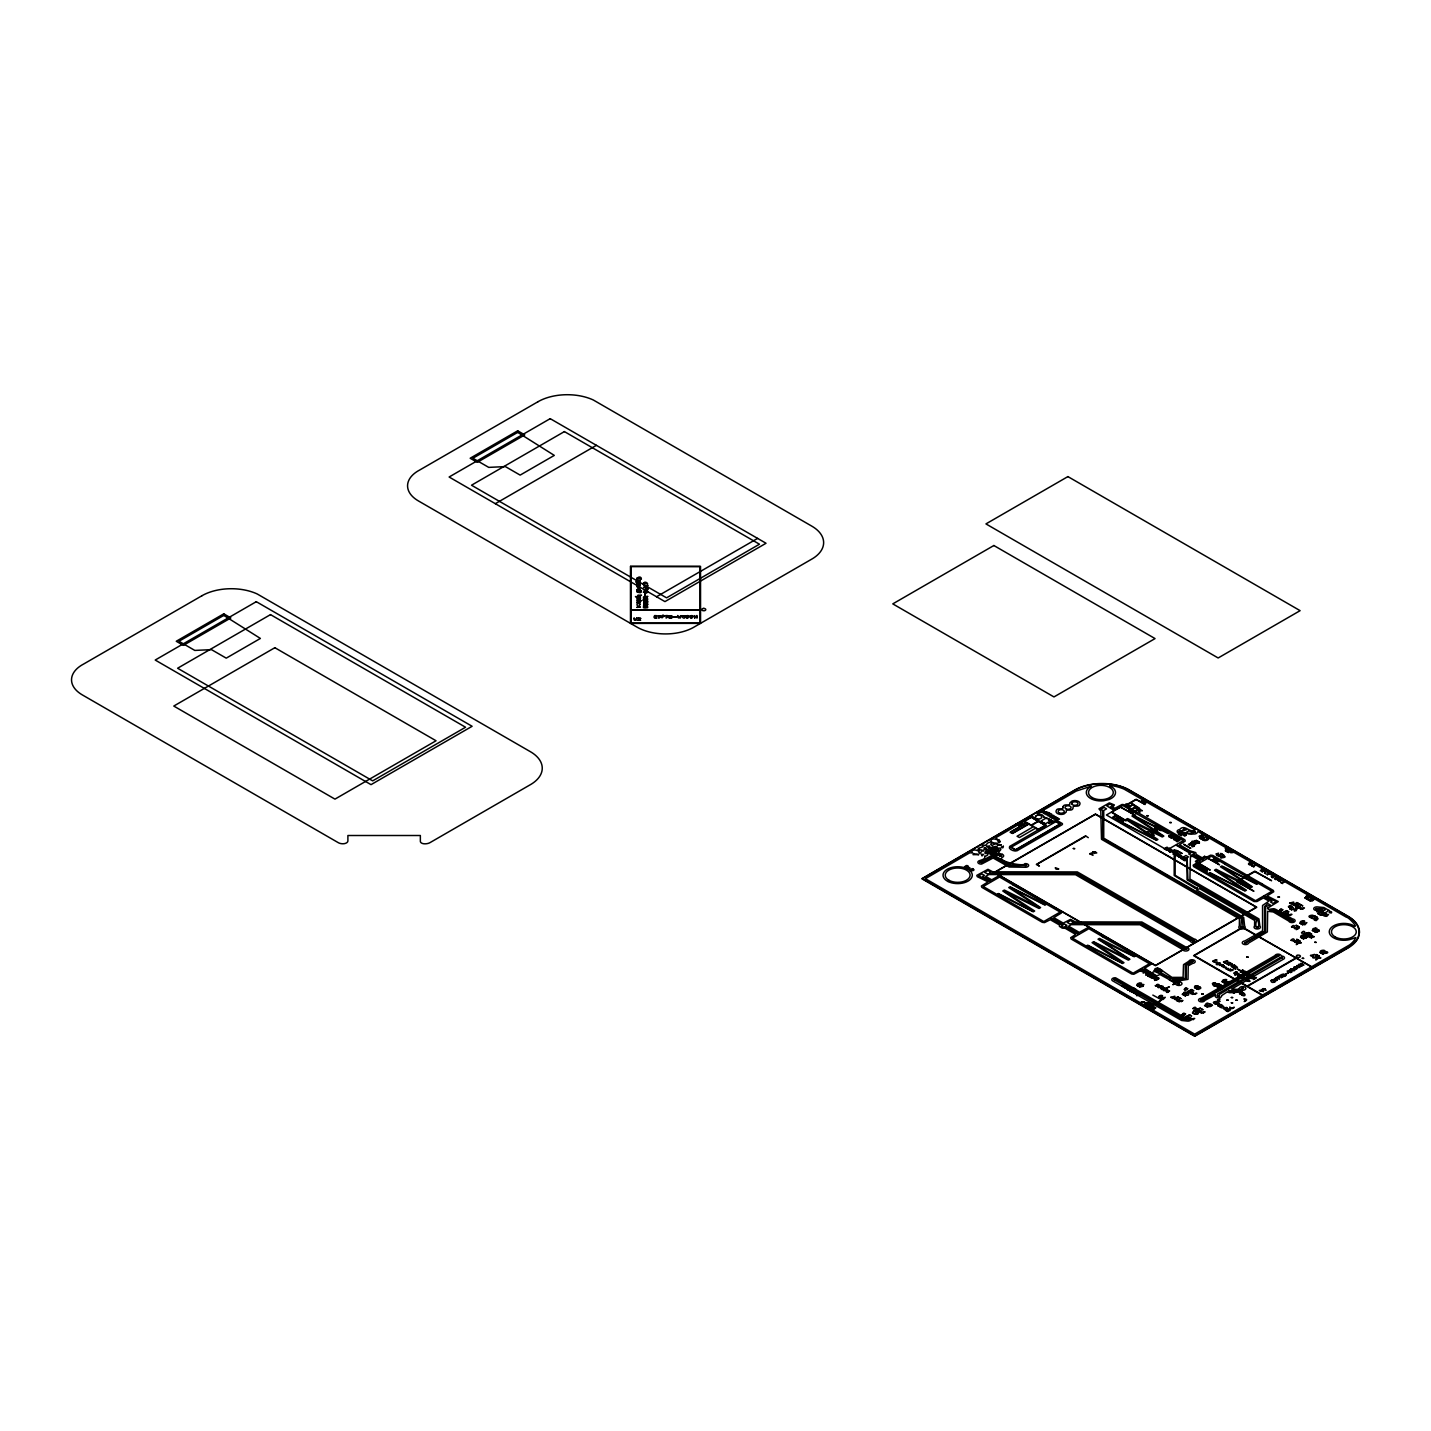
<?xml version="1.0" encoding="UTF-8"?>
<svg xmlns="http://www.w3.org/2000/svg" width="1431" height="1431" viewBox="0 0 1431 1431"><rect width="100%" height="100%" fill="white"/><g stroke="black" fill="none" stroke-linecap="round" stroke-linejoin="round"><path stroke-width="1.5" d="M1042.734 823.773L1043.879 822.843L1045.506 823.773L1050.157 821.09L1048.529 820.16L1049.692 819.48L1052.518 821.537L1056.776 820.339L1062.303 823.54A2.164 1.252 0 0 1 1061.802 824.918L1017.065 850.747C1014.597 851.928 1007.639 849.12 1009.642 846.454L1046.276 825.222L1044.397 824.739M1043.897 817.047L1048.297 818.693L1045.506 818.407L1040.874 821.09L1042.501 822.038L1040.874 822.7M1325.875 914.069L1326.322 914.606A2.003 1.145 0 0 0 1328.54 914.606C1315.411 913.765 1331.188 919.346 1326.412 913.908M1232.306 964.422L1230.41 964.405L1231.429 963.814M1316.377 928.88L1314.481 928.862L1315.5 928.272M1049.943 813.702C1042.68 818.443 1057.938 814.597 1048.887 813.291C1043.038 818.21 1047.957 809.588 1049.835 813.631M1140.113 970.951C1144.675 973.295 1143.637 966.837 1140.149 970.701M1182.9 857.473C1184.081 860.138 1178.375 856.471 1181.595 858.994C1187.48 859.476 1181.791 854.683 1184.278 857.419L1182.739 857.545L1185.941 855.505L1188.41 856.919L1187.104 857.67L1187.927 879.528L1257.581 919.739C1261.695 929.953 1253.055 930.4 1256.758 920.044L1187.05 879.779L1186.961 858.385L1182.668 857.402M1159.754 996.334L1159.432 996.656M1243.378 975.602L1241.017 976.962M1121.278 822.217L1123.585 821.287L1121.582 821.108M1162.723 985.923C1162.884 991.808 1174.296 984.009 1166.873 987.927M1152.831 995.082L1161.847 999.929L1158.949 1001.539L1161.292 999.965M1039.21 821.734L1038.691 820.142A5.223 3.023 0 0 1 1033.254 817.137L1032.61 816.35L995.833 837.672L997.049 838.781L995.922 839.442A2.898 1.681 0 0 0 991.826 839.442A2.898 1.681 0 0 0 991.808 841.804L988.141 842.68L985.333 845.542L983.204 844.988L982.185 845.703L983.276 846.723L978.303 848.35L979.394 848.977L976.783 850.479A2.898 1.681 0 0 0 972.686 850.479A2.898 1.681 0 0 0 972.686 852.84L969.663 852.84L925.41 878.688L1194.67 1034.148L1349.576 944.925A36.49 21.071 0 0 0 1355.855 937.555L1351.973 938.861A14.596 8.425 0 0 1 1332.887 937.394A14.596 8.425 0 0 1 1332.905 926.268A14.596 8.425 0 0 1 1351.991 924.837C1361.042 930.794 1349.057 917.074 1346.356 917.199L1198.051 831.572L1197.21 832.556A3.184 1.842 0 0 1 1193.472 833.987C1189.125 835.167 1185.816 831.912 1182.006 832.538C1175.101 834.452 1188.016 835.042 1182.739 832.466A3.184 1.825 0 0 1 1177.57 832.413L1186.46 829.73L1184.278 828.46C1179.502 834.47 1179.627 829.712 1180.969 831.894M640.122 582.256C639.818 585.583 630.373 579.609 640.086 581.97M1243.038 927.431L1295.896 957.947L1247.134 986.102L1194.277 955.586L1243.038 927.431L1242.376 918.237L1103.73 838.172L1103.73 810.465L1106.521 808.855L1104.07 807.424L1100.779 809.32L1102.764 810.465L1102.782 838.405L1241.5 918.505L1240.82 927.199L1242.645 927.699M1173.313 979.824L1175.048 978.822M1177.874 837.69L1175.012 835.954M1175.173 983.133L1172.83 984.707L1175.727 983.097L1159.969 974.511L1151.705 978.071L1148.199 976.014L1148.395 974.565L1141.097 970.397L1133.835 974.261L1131.635 973.992L1071.121 939.004L1070.692 937.699L1075.754 934.443L1065.272 928.343L1062.231 928.129L1059.387 926.34L1059.459 924.981L1050.282 919.722L1044.523 922.601L1042.323 922.333L981.827 887.345L981.38 886.039L988.034 881.872L977.266 876.666L976.818 875.361L987.962 869.315L992.774 871.819L1077.346 871.926L1194.026 938.969A3.184 1.842 0 0 1 1196.566 940.883A3.184 1.842 0 0 1 1193.615 942.6A3.184 1.842 0 0 1 1190.288 941.115L1075.522 874.699L988.821 874.556L985.691 876.38L991.701 879.832L998.14 876.237L1001.056 876.237M495.341 503.694L596.423 445.327M656.525 596.763L757.607 538.396M1043.414 810.125L1042.537 810.644L1044.075 810.518M967.338 866.023L966.319 866.614L968.125 866.471M1055.13 816.886L1054.11 817.477L1055.917 817.351M1131.706 809.231L1129.381 810.572L1130.937 810.858A2.415 1.395 0 0 0 1132.225 810.125L1132.118 809.463M1085.753 836.205L1036.992 864.36L1039.389 866.095L1036.33 864.431L1085.557 835.847L1088.293 837.672M1135.964 807.138L1134.944 807.728L1136.751 807.603M1136.339 813.541L1169.252 832.395L1168.161 833.021L1133.334 815.241L1131.957 816.028L1162.813 836.044L1127.592 818.55L1126 819.48L1156.302 839.8L1121.636 822.002M1013.094 885.056L1046.007 903.909L1044.916 904.535L1010.107 886.755L1008.73 887.542L1039.568 907.558L1004.347 890.064L1002.773 890.976L1033.057 911.314L998.391 893.499L996.87 894.393L983.204 886.505L991.057 881.961L978.661 875.826L981.934 873.93L984.385 875.361L982.686 876.344L991.737 881.568L999.589 877.042L1013.237 884.966M1178.661 839.407L1177.641 839.997L1179.448 839.872M1172.973 850.89L1171.953 851.481L1173.76 851.338M1201.986 835.257L1200.967 835.847L1202.773 835.704M1224.847 864.235L1257.76 883.088L1256.668 883.714L1221.859 865.934L1220.464 866.739L1251.32 886.755L1216.1 869.261L1214.525 870.173L1244.809 890.511L1210.143 872.695L1208.623 873.572L1194.957 865.701L1203.31 860.872L1192.434 854.593L1191.147 855.344L1188.678 853.931L1189.984 853.18L1175.763 844.97L1167.016 850.032L1120.67 823.236L1121.761 822.61L1156.481 840.337L1157.912 839.496L1127.073 819.48L1162.294 836.974L1163.85 836.08L1133.907 815.992L1168.161 833.593L1169.753 832.681L1183.401 840.552L1176.443 844.576L1190.664 852.787L1191.951 852.035L1194.42 853.448L1193.114 854.2L1203.99 860.478L1211.342 856.221L1224.99 864.163M1102.407 936.715L1135.32 955.55L1134.228 956.194L1099.419 938.396L1098.024 939.201L1128.88 959.217L1093.66 941.723L1092.068 942.635L1122.369 962.974L1087.703 945.158L1086.183 946.052L1072.517 938.164L1078.777 934.532L1064.986 926.572L1063.698 927.324L1061.23 925.911L1062.535 925.159L1050.014 917.933L1043.771 921.528L997.425 894.751L998.516 894.125L1033.236 911.851L1034.685 911.01L1003.829 890.994L1039.049 908.488L1040.605 907.594L1010.662 887.488L1044.916 905.09L1046.508 904.177L1060.174 912.066L1050.694 917.539L1063.215 924.766L1064.503 924.015L1066.971 925.428L1065.666 926.179L1079.457 934.139L1088.902 928.701L1102.532 936.625M1157.482 968.215L1156.463 968.805L1158.269 968.68M1173.42 979.752L1174.493 980.503A3.846 2.218 0 0 0 1176.246 979.502L1175.441 978.822M1152.992 1004.759L1155.765 1003.453L1152.885 1005.063L1148.843 1002.737M1321.636 909.418L1323.067 911.118L1325.249 909.848L1323.067 908.596L1315.751 908.774L1321.385 908.506M1326.537 914.284L1325.517 914.874L1327.324 914.749M1303.713 935.087L1302.693 935.677L1304.5 935.534M1222.307 987.283L1221.287 987.873L1222.79 988.338M1218.443 1003.095L1217.405 1003.686L1219.23 1003.542M647.635 598.516L643.36 597.872L645.274 597.407C638.405 596.691 654.289 595.779 644.826 596.995L646.687 597.407L644.826 597.818M1150.721 972.579L1153.583 974.314L1144.657 968.215L1151.311 964.19L1150.864 962.884M1120.455 806.905L1135.588 815.545L1120.616 807.191L1111.368 812.2L1126.251 820.839L1111.923 812.2M1204.419 856.185L1219.552 864.825L1204.58 856.471L1195.368 861.408L1210.215 870.12L1195.887 861.48M1055.81 821.412L1060.496 824.059L1015.652 849.96L1010.948 847.331L1055.953 821.644L1060.049 824.006L1015.509 849.728L1011.413 847.349M1043.897 823.04L1043.217 823.809C1050.694 825.276 1038.012 832.305 1035.74 828.138L1019.427 837.529L1017.047 836.259L1033.325 826.742L1028.8 824.131L1012.558 833.486L1010.107 832.252L1026.385 822.736C1019.14 821.34 1031.447 814.132 1033.88 818.407L1035.185 817.817L1034.202 818.604L1037.26 819.015L1036.277 819.802L1040.82 822.414L1042.126 821.823L1041.142 822.61L1042.895 823.612M1123.568 820.16L1120.849 820.965L1121.976 821.805L1120.097 822.879L1106.449 814.99L1114.302 810.465L1106.789 805.85L1110.08 803.954L1112.531 805.385L1110.152 807.263L1114.982 810.071L1122.834 805.528L1136.464 813.47M1218.675 853.162L1215.974 853.967L1217.101 854.808C1214.74 856.901 1221.376 853.341 1217.513 854.575L1216.69 854.11M1207.531 869.44L1204.813 870.245L1205.939 871.085C1203.65 873.232 1210.125 869.511 1206.351 870.853L1205.546 870.37M1170.433 849.549L1169.699 849.603A2.415 1.395 0 0 0 1168.412 850.336L1169.431 851.552L1167.875 850.229L1170.486 849.209L1171.756 850.229L1171.148 849.37M1215.903 1001.754L1215.169 1001.807A2.415 1.395 0 0 0 1213.882 1002.559L1214.901 1003.757L1213.345 1002.433L1215.956 1001.414L1217.226 1002.433L1216.618 1001.575M1139.022 807.925L1130.687 802.755L1136.16 799.589L1145.122 804.49L1136.178 799.267L1130.168 802.684L1140.167 809.141L1136.125 810.375L1138.521 808.139M1180.611 830.767C1173.706 837.904 1189.626 826.778 1177.588 832.323A3.184 1.825 0 0 1 1179.591 829.604C1184.653 823.38 1189.966 833.79 1195.207 829.944L1124.247 789.214A36.473 21.054 0 0 0 1111.476 785.601L1109.633 785.691L1113.05 787.819A14.596 8.425 0 0 1 1108.989 799.518L1103.73 800.77A14.596 8.425 0 0 1 1088.741 797.174A14.596 8.425 0 0 1 1088.758 787.819L1091.209 786.191L1076.201 791.075L1037.135 813.828L1038.656 814.024A5.223 3.023 0 0 1 1043.718 817.137M1146.231 970.862C1145.855 972.114 1141.67 973.831 1143.494 972.436L1146.911 971.255M1127.843 986.353L1128.934 987.247L1125.446 987.658C1131.456 990.413 1118.13 986.138 1128.397 986.675M1002.255 854.307C993.722 852.572 1004.151 849.871 999.679 848.064A1.932 1.109 0 0 1 997.103 846.58C994.956 845.435 983.186 850.318 985.083 853.52A1.932 1.109 0 0 1 987.265 855.327A4.776 2.755 0 0 1 986.013 855.953A1.914 1.109 0 0 1 984.725 856.024C984.439 857.563 986.549 858.672 979.287 860.711A3.184 1.842 0 0 0 978.124 862.947A3.184 1.842 0 0 0 981.684 864.038L993.096 858.01L1009.088 867.007L1024.846 867.24A3.184 1.842 0 0 0 1028.656 865.451A3.184 1.842 0 0 0 1024.846 863.644C1024.936 867.293 995.869 860.925 1002.255 857.366A3.184 1.842 0 0 0 1002.255 854.307M1135.838 989.197L1133.119 987.623M1219.606 962.777C1210.34 965.37 1223.684 965.21 1219.892 962.938M1151.991 972.633L1160.147 969.163L1171.971 977.391L1183.079 977.373L1183.509 964.655L1188.893 961.238A3.184 1.842 0 0 1 1192.22 959.754A3.184 1.842 0 0 1 1195.189 961.471A3.184 1.842 0 0 1 1192.631 963.403L1188.231 965.836L1188.016 979.359L1174.994 981.416L1176.997 982.632L1175.924 981.666C1185.744 981.845 1171.166 977.337 1181.469 982.614A3.184 1.842 0 0 1 1179.448 985.44A3.184 1.842 0 0 1 1175.71 983.276L1169.199 979.806M1090.368 927.896L1087.453 927.896L1079.296 932.404L1068.599 926.179L1071.282 924.641L1139.952 924.748L1182.65 949.54A3.184 1.842 0 0 0 1185.977 951.007A3.184 1.842 0 0 0 1188.946 949.308A3.184 1.842 0 0 0 1186.388 947.376L1141.884 922.011L1075.361 921.886L1070.549 919.382L1063.233 923.084L1053.735 917.629L1061.552 912.906L1061.552 911.225M1129.256 790.252L1347.805 916.43A38.476 22.216 0 0 1 1357.751 926.376A38.44 22.198 0 0 1 1356.141 940.614L1348.306 947.429L1194.796 1035.883L922.423 878.616L1074.878 790.252A38.583 22.27 0 0 1 1087.345 785.44A38.44 22.198 0 0 1 1107.075 783.938M1256.651 864.914L1254.898 863.662L1257.277 865.057L1254.576 865.004L1253.753 866.614L1251.624 865.827L1253.842 866.846L1255.059 865.218M1130.687 805.868L1131.42 805.027C1136.071 801.736 1126.644 810.268 1129.399 805.599L1130.418 806.19M1045.292 812.987L1046.025 812.146L1044.612 813.971L1046.955 811.735L1042.823 812.719L1045.024 813.309M1159.504 970.576L1160.988 970.236L1159.879 969.252L1161.936 970.379L1159.146 971.899L1157.214 971.041L1159.843 970.773M1107.183 783.92A38.583 22.27 0 0 1 1129.417 790.252M647.796 591.969L646.401 593.114L643.932 591.969C641.714 592.702 646.919 591.719 647.796 591.969M1062.965 806.923C1064.306 810.912 1056.901 806.708 1056.132 810.858A5.152 2.969 0 0 0 1058.332 813.917A5.152 2.969 0 0 0 1064.056 813.917L1066.256 812.021C1065.111 807.96 1072.463 812.2 1073.071 808.086C1071.944 804.025 1079.296 808.247 1079.904 804.133A5.152 2.969 0 0 0 1077.722 801.092A5.152 2.969 0 0 0 1071.998 801.074L1069.798 802.97C1071.05 806.959 1063.609 802.809 1062.965 806.923M1138.861 811.144L1140.131 812.092L1138.432 810.84A2.951 1.699 0 0 1 1139.988 809.91L1142.367 810.733L1140.257 810.214A2.361 1.359 0 0 0 1138.969 810.966L1138.861 811.144M1154.96 827.261L1156.23 828.227L1154.531 826.957A2.951 1.699 0 0 1 1156.087 826.045L1158.466 826.85L1156.355 826.331A2.415 1.395 0 0 0 1155.067 827.082L1154.96 827.261M1175.155 851.212L1175.155 875.343L1197.139 888.257L1195.35 888.347L1174.189 875.486L1174.189 851.23C1171.667 849.692 1177.659 849.71 1175.155 851.212M1183.938 993.114L1185.047 994.151L1183.401 993.472L1183.92 992.398L1187.462 992.72L1185.333 992.184A2.361 1.359 0 0 0 1184.045 992.935L1183.938 993.114M1186.245 965.317L1186.227 978.893L1173.76 979.108L1179.233 982.542L1179.126 984.278L1177.695 983.455L1179.448 983.365L1178.214 983.902L1178.339 982.793L1172.794 979.108L1156.069 972.114L1159.343 970.218L1161.811 971.649L1160.505 972.4L1171.166 978.536L1185.279 978.536L1185.297 965.138L1191.343 961.042L1193.06 961.31L1186.245 965.317M1195.064 986.692L1196.173 987.73L1194.509 987.05L1195.046 985.977L1198.57 986.299L1196.459 985.762A2.361 1.359 0 0 0 1195.171 986.514L1195.064 986.692M1206.226 1004.294L1207.227 1005.331L1205.671 1004.634L1206.637 1003.328L1209.732 1003.882L1207.621 1003.364A2.361 1.359 0 0 0 1206.333 1004.115L1206.226 1004.294M1215.456 994.813L1215.259 995.69A3.184 1.842 0 0 0 1218.371 997.89A3.184 1.842 0 0 0 1221.502 995.69L1227.44 991.772A3.184 1.842 0 0 0 1230.803 992.649L1239.443 992.148L1243.289 990.234A3.184 1.842 0 0 0 1245.846 988.32A3.184 1.842 0 0 0 1242.877 986.603A3.184 1.842 0 0 0 1239.55 988.088L1237.457 989.411L1231.644 989.054L1283.07 959.396A3.184 1.842 0 0 0 1284.43 957.5A3.184 1.842 0 0 0 1281.943 956.069L1281.174 955.622A3.184 1.842 0 0 0 1278.062 954.155A3.184 1.842 0 0 0 1274.949 955.622L1201.235 998.248A3.184 1.842 0 0 0 1198.552 1000.18A3.184 1.842 0 0 0 1201.521 1001.897A3.184 1.842 0 0 0 1204.848 1000.412L1215.456 994.813M1216.296 858.994L1216.189 859.405A2.415 1.395 0 0 1 1214.901 860.138L1213.345 859.852L1216.296 858.994M1225.669 848.941L1226.922 849.889L1225.24 848.637A2.951 1.699 0 0 1 1226.778 847.724L1229.175 848.529L1227.065 848.011A2.415 1.395 0 0 0 1225.777 848.762L1225.669 848.941M1264.61 906.574L1264.61 931.295L1244.63 943.244L1265.541 931.527L1265.576 906.699L1270.299 905L1267.83 903.587L1264.61 906.574M1265.129 988.803L1265.129 990.216C1269.691 990.556 1257.491 988.106 1265.129 988.803M1284.448 974.475L1284.448 975.888L1286.147 975.334L1284.197 976.461L1283.661 974.278L1281.532 974.636L1284.448 974.475M1288.83 907.021L1290.1 907.97L1288.401 906.717A2.951 1.699 0 0 1 1289.957 905.787L1292.354 906.61L1290.225 906.091A2.415 1.395 0 0 0 1288.937 906.843L1288.83 907.021M1306.145 897.022L1307.397 897.988L1305.698 896.718A2.951 1.699 0 0 1 1307.254 895.806L1309.651 896.629L1307.523 896.092A2.415 1.395 0 0 0 1306.235 896.843L1306.145 897.022M636.813 617.959L636.598 620.052L634.058 619.838L634.094 617.852L635.131 620.017L636.813 617.959M640.122 602.111L637.01 602.63L640.122 602.111M640.122 585.637L636.974 586.102L640.122 585.637M647.796 604.186L644.129 605.206L644.075 603.632A4.508 2.612 0 0 1 647.027 603.614L647.796 604.186M647.796 601.843L647.152 602.827A4.508 2.612 0 0 1 644.129 602.88L644.075 601.288L647.796 601.843M668.223 616.958C663.734 619.015 667.347 617.423 667.293 615.885C661.784 615.885 670.459 614.65 668.223 616.958M684.966 616.117C685.717 621.322 678.366 614.793 684.966 616.117M1267.544 908.202C1267.848 911.243 1273.232 907.254 1275.665 909.329L1292.569 918.935A3.184 1.842 0 0 1 1295.109 920.848A3.184 1.842 0 0 1 1292.139 922.566A3.184 1.842 0 0 1 1288.812 921.099L1273.268 911.941L1267.651 911.297L1267.347 931.957L1248.565 943.065A3.184 1.842 0 0 1 1245.238 944.603A3.184 1.842 0 0 1 1242.269 942.886A3.184 1.842 0 0 1 1244.827 940.972L1262.607 930.83L1262.553 905.465L1269.011 901.065L1263.412 897.935L1256.99 901.53L1254.075 901.53L1193.579 866.542L1193.132 865.218L1200.287 860.854L1192.721 856.364L1190.413 856.614L1189.93 879.028L1258.94 918.917L1259.888 926.125A3.184 1.842 0 0 1 1259.334 928.522A3.184 1.842 0 0 1 1255.148 928.522A3.184 1.842 0 0 1 1254.593 926.125L1254.647 920.437L1199.661 888.687L1196.441 889.867L1243.664 917.378L1244.63 926.125A3.184 1.842 0 0 1 1244.076 928.522A3.184 1.842 0 0 1 1239.872 928.522A3.184 1.842 0 0 1 1239.335 926.125L1239.443 918.935L1101.494 839.282L1100.797 811.073L1098.954 808.855L1109.329 802.898L1114.391 804.938L1112.728 807.102L1114.821 808.318L1122.083 804.455L1124.301 804.723L1184.796 839.711L1185.244 841.034L1179.538 844.737L1190.359 851.016L1195.797 852.608L1196.191 854.379L1203.614 858.654L1210.59 855.166L1212.808 855.434L1273.304 890.422L1273.751 891.728L1267.097 895.895L1278.294 901.548L1267.544 908.202M640.122 606.994L636.974 607.352L640.122 606.994M640.122 604.132C638.244 610.089 634.094 601.199 640.122 604.132M640.122 599.034L636.974 598.945L640.122 599.034M640.122 589.357L636.974 589.715L640.122 589.357M640.122 580.431L636.974 580.36L640.122 580.431M647.796 589.429C644.916 592.828 641.285 587.908 647.223 590.448L647.796 589.429M664.539 616.117L662.338 617.047C661.569 620.553 661.211 612.325 664.539 616.117M983.687 850.676C980.432 850.121 981.04 855.148 978.929 852.894A2.898 1.664 0 0 0 978.178 851.284L980.772 849.781L983.687 850.676M986.728 846.347L987.855 847.259A2.003 1.145 0 0 0 990.073 847.259L989.626 845.918L986.728 846.347M1055.416 867.83C1054.79 870.209 1060.443 868.957 1058.314 868.778L1055.416 867.83M1160.684 987.086C1153.905 989.519 1163.367 983.133 1160.684 987.086M1328.988 910.42L1324.48 913.282L1317.54 910.51A3.184 1.842 0 0 1 1313.73 908.703A3.184 1.842 0 0 1 1317.54 906.914L1323.872 907.54L1328.988 910.42M660.675 617.28C654.826 618.8 662.642 617.584 657.902 616.135C664.342 615.097 655.541 616.117 660.675 617.28M1158.502 977.892L1158.019 978.858A3.917 2.272 0 0 1 1156.302 979.859C1150.524 981.487 1161.453 979.072 1158.502 977.892M1264.861 872.588L1265.988 873.822L1264.485 872.999L1265.684 871.443L1269.315 872.087L1266.721 871.336A3.202 1.842 0 0 0 1265.004 872.338L1264.861 872.588M640.122 596.888L638.119 597.46C647.438 599.75 626.671 595.242 640.122 596.96M1148.413 976.407C1145.247 976.014 1156.445 972.669 1150.613 974.583A4.007 2.307 0 0 0 1148.896 975.584L1148.413 976.407M641.41 595.314C639.621 596.888 634.058 594.473 641.41 595.314M647.796 585.601C645.918 587.014 640.462 584.85 647.796 585.601M1018.604 824.22L1016.708 824.345L1018.604 824.22M1092.282 853.609L1090.368 853.717L1092.282 853.609M1114.481 816.207C1116.001 819.337 1109.705 816.332 1114.445 816.994C1113.211 813.971 1119.829 817.638 1114.481 816.207M1157.178 984.761C1159.343 988.32 1151.794 984.242 1157.16 985.995C1155.211 982.292 1162.688 986.192 1157.178 984.761M1160.04 830.338L1161.936 830.356L1160.04 830.338M1161.274 986.406L1159.915 986.281L1161.274 986.406M1174.01 839.21L1175.012 839.55A3.184 1.842 0 0 0 1176.568 838.655L1175.656 838.119A3.184 1.842 0 0 0 1174.1 839.013L1174.01 839.21M1178.715 856.686L1180.486 856.775L1178.822 856.525M1180.289 855.792L1181.648 856.114L1180.414 855.595M1184.439 989.376L1185.458 989.733A3.184 1.842 0 0 0 1186.997 988.839L1186.084 988.302A3.184 1.842 0 0 0 1184.528 989.197L1184.439 989.376M1186.424 834.398L1186.335 834.667A3.184 1.842 0 0 1 1184.779 835.561L1183.866 835.042A3.112 1.789 0 0 1 1185.405 834.148L1186.424 834.398M1195.708 841.356C1186.12 840.247 1197.282 845.131 1192.667 842.179C1200.144 843.61 1192.005 838.852 1195.708 841.356M1198.445 865.487C1200.215 868.796 1193.204 865.326 1198.516 866.453C1196.727 863.143 1203.936 866.936 1198.445 865.487M1199.321 1009.302L1199.214 1009.571A3.184 1.842 0 0 1 1197.658 1010.465L1196.745 1009.946A3.184 1.842 0 0 1 1198.302 1009.052L1199.321 1009.302M1200.466 987.605C1190.503 986.531 1202.541 991.558 1197.425 988.41C1204.956 989.805 1196.692 984.993 1200.466 987.605M1210.59 1005.796L1207.871 1005.635L1209.803 1006.744L1212.594 1005.242L1210.537 1004.097L1211.646 1005.099L1210.59 1005.796M1217.656 987.086L1218.675 987.426A3.184 1.842 0 0 0 1220.214 986.531L1219.301 985.995A3.184 1.842 0 0 0 1217.745 986.889L1217.656 987.086M1219.158 860.621C1209.803 859.673 1220.786 864.324 1216.117 861.444C1223.809 862.768 1215.277 858.028 1219.158 860.621M1225.848 982.346L1227.726 982.274L1225.848 982.346M1226.17 980.163L1224.274 980.146L1226.17 980.163M1226.993 1008.14L1226.886 1008.426A3.184 1.842 0 0 1 1225.347 1009.32L1224.417 1008.783A3.112 1.789 0 0 1 1225.973 1007.889L1226.993 1008.14M1228.066 962.705C1229.927 965.925 1222.879 962.598 1228.138 963.671C1226.278 960.416 1233.54 964.011 1228.066 962.705M1229.73 1009.714C1219.498 1008.354 1231.858 1013.774 1226.689 1010.536C1234.273 1011.896 1225.812 1007.174 1229.73 1009.714M1233.862 966.533L1231.143 966.372L1233.075 967.481L1235.865 965.925L1233.826 964.834L1234.935 965.836L1233.862 966.533M1235.454 972.168C1236.706 975.137 1230.857 972.4 1235.436 972.973C1234.13 969.95 1240.802 973.599 1235.454 972.168M1263.126 991.182L1259.28 990.449L1263.519 991.629L1261.194 989.501L1263.126 991.182M1274.305 979.162C1279.833 978.124 1274.788 982.364 1277.239 979.841C1271.408 981.111 1276.971 976.729 1274.305 979.162M1278.67 977.516L1276.774 977.641L1278.67 977.516M1279.493 910.456L1280.512 910.796A3.184 1.842 0 0 0 1282.069 909.901L1281.156 909.383A3.184 1.842 0 0 0 1279.6 910.277L1279.493 910.456M1282.57 976.765L1281.049 977.731L1283.142 976.693L1280.602 975.083L1278.545 976.264L1282.57 976.765M1293.105 969.181L1291.209 969.306L1293.105 969.181M1295.896 906.252C1298.632 908.238 1292.998 907.021 1296.915 906.592A3.184 1.842 0 0 0 1298.454 905.698L1297.541 905.179A3.184 1.842 0 0 0 1296.003 906.073L1295.896 906.252M1297.434 941.026L1297.327 941.312A3.184 1.842 0 0 1 1295.788 942.206L1294.858 941.67A3.112 1.789 0 0 1 1296.414 940.775L1297.434 941.026M1304.088 921.564L1302.192 921.528L1304.088 921.564M1306.145 937.806C1300.224 937.448 1307.97 939.773 1306.414 936.643C1311.476 938.074 1301.512 935.552 1306.145 937.806M1307.862 935.802L1308.882 936.142A3.184 1.842 0 0 0 1310.42 935.248L1309.508 934.729A3.184 1.842 0 0 0 1307.97 935.624L1307.862 935.802M1318.988 930.383C1309.025 929.256 1321.081 934.371 1315.948 931.205C1323.568 932.636 1315.286 927.789 1318.988 930.383M1321.886 914.087L1322.906 914.427A3.184 1.842 0 0 0 1324.444 913.533L1323.532 913.014A3.184 1.842 0 0 0 1321.976 913.908L1321.886 914.087M1324.015 950.917L1322.119 950.9L1324.015 950.917M994.151 872.481L1155.479 965.675L1256.794 907.236L1095.484 814.024L994.205 872.427M1117.164 818.675C1111.976 817.495 1118.631 821.018 1117.092 817.799C1122.333 818.943 1115.447 815.581 1117.164 818.675M1201.128 867.955C1195.708 866.864 1203.095 870.424 1201.146 866.81C1206.476 868.581 1199.142 864.628 1201.128 867.955M1248.869 863.805C1250.444 866.918 1258.171 859.351 1250.39 864.843C1243.593 864.163 1257.903 859.011 1248.869 863.805M1156.033 970.433C1164.87 966.694 1150.327 968.179 1156.033 970.433M1165.782 848.887L1167.803 848.744C1161.525 852.554 1174.457 846.168 1166.551 848.637C1170.057 844.272 1160.058 851.695 1166.39 847.921L1165.782 848.887M1177.194 841.625C1186.066 837.904 1171.47 839.228 1177.194 841.625M1200.537 837.475C1209.392 833.647 1194.742 835.4 1200.537 837.475M1220.84 989.501C1229.801 985.619 1215.008 987.265 1220.84 989.501M1223.845 981.773C1232.735 977.963 1218.031 979.68 1223.845 981.773M1253.001 978.41L1255.005 978.249C1248.762 982.113 1261.731 975.531 1253.771 978.16C1257.348 973.742 1247.17 981.219 1253.61 977.445L1253.001 978.41M1289.081 971.005L1289.975 971.971C1281.961 968.876 1294.035 974.922 1290.154 971.488C1295.788 974.046 1286.058 966.712 1290.995 971.381L1289.081 971.005M1295.967 928.522L1297.989 928.379C1291.674 932.136 1304.643 925.857 1296.736 928.272C1300.26 923.854 1290.172 931.331 1296.575 927.556L1295.967 928.522M1301.763 923.156C1310.707 919.435 1295.949 920.741 1301.763 923.156M1302.246 937.287C1311.118 933.495 1296.504 934.908 1302.246 937.287M1310.367 917.486C1319.275 913.676 1304.607 915.393 1310.367 917.486M1311.672 899.294C1315.769 901.387 1307.093 899.079 1312.316 900.993C1313.747 899.151 1316.627 898.704 1311.708 899.24M1314.052 930.49C1322.995 926.751 1308.238 928.075 1314.052 930.49M1321.689 952.527C1330.454 948.95 1315.983 950.166 1321.689 952.527M640.677 618.371L638.691 620.017L640.641 620.285L637.743 620.285L640.104 618.568L637.976 618.067L640.677 618.371M671.908 616.117L669.923 617.781L671.872 618.031L668.975 618.031L671.318 616.314L669.207 615.813L671.908 616.117M1150.238 973.205L1147.519 973.08C1147.608 968.215 1143.405 979.788 1147.859 973.402L1150.13 973.366M1199.411 842.948L1197.032 843.145C1189.233 848.118 1201.164 838.799 1196.71 842.823L1199.411 842.948M1206.655 838.155C1211.95 840.641 1200.412 841.339 1205.027 839.693L1208.658 838.995L1206.655 838.155M1301.262 942.707L1298.883 942.904C1291.692 948.592 1302.246 938.056 1298.543 942.564L1301.262 942.707M1315.572 955.604C1320.902 958.663 1309.061 958.269 1313.944 957.142L1317.432 956.731L1315.608 955.55M1320.688 957.929L1318.309 958.126C1311.207 964.297 1321.528 952.867 1317.987 957.786L1320.688 957.929M1146.231 1003.918L1144.46 1004.007L1146.231 1003.918M1160.112 987.086L1158.341 987.193L1160.112 987.086M1262.16 871.783L1266.006 869.78L1262.732 871.425C1268.582 863.609 1254.272 874.985 1263.448 869.046L1262.16 871.783M1242.77 969.932L1241.249 971.434L1243.092 970.969L1242.269 972.025C1250.157 968.859 1238.37 975.03 1242.072 971.542L1240.122 971.971L1242.77 969.985M1134.533 989.34C1132.78 987.247 1128.075 994.044 1130.848 990.807A4.007 2.307 0 0 1 1132.565 989.805L1134.425 989.501M1138.682 985.261C1147.573 981.469 1132.905 983.151 1138.682 985.261M1241.035 975.316L1237.887 975.727L1241.035 975.316M1057.759 817.977L1057.33 819.14C1064.288 817.817 1051.731 821.913 1056.686 819.283L1057.759 817.977M981.433 854.414L982.042 855.953L983.544 854.379L981.433 854.414M1003.381 846.293L1002.773 847.868L1001.199 847.206L1003.381 846.293M681.281 615.688L680.244 618.085L679.349 616.994C678.33 621.036 676.559 611.913 678.616 617.262L681.281 615.688M980.289 862.178L981.827 862.303L980.342 862.07M995.565 854.969L997.103 855.023L995.582 854.915M999.714 855.774L1001.253 855.881L999.768 855.649M1024.703 865.379L1026.242 865.451L1024.721 865.326M1073.286 848.565L1074.806 848.672L1073.339 848.44M1114.212 979.573L1115.751 979.68L1114.266 979.448M1146.839 815.706L1148.36 815.831L1146.893 815.598M1169.735 822.521L1171.274 822.575L1169.735 822.521M1173.903 850.569L1175.423 850.676L1173.957 850.443M1193.329 832.126L1194.867 832.198L1193.329 832.126M1192.631 842.948L1194.169 843.074L1192.685 842.841M1184.993 949.111L1186.532 949.182L1185.029 949.057M1195.404 887.828L1196.942 887.882L1195.404 887.828M1192.631 940.704L1194.169 940.829L1192.685 940.596M1191.254 961.543L1192.792 961.596L1191.272 961.489M1187.086 1019.23C1193.382 1019.588 1191.558 1016.064 1187.14 1019.122M1200.967 1000.001L1202.487 1000.108L1201.02 999.893M1201.664 993.99L1203.203 994.044L1201.664 993.99M1214.15 985.977L1215.688 986.031L1214.15 985.977M1217.62 995.994L1219.14 996.101L1217.674 995.887M1226.743 1000.18L1228.281 1000.233L1226.743 1000.18M1229.408 990.789L1230.946 990.842L1229.408 990.789M1231.304 997.532L1232.86 997.586L1231.34 997.479M1231.304 1002.827L1232.842 1002.934L1231.358 1002.702M1241.214 927.091L1242.752 927.145L1193.597 955.64L1263.448 995.958L1312.978 967.463L1241.267 926.966M1235.883 1000.18L1237.421 1000.233L1235.901 1000.126M1244.684 942.707L1246.204 942.832L1244.737 942.6M1241.911 988.374L1243.45 988.445L1241.929 988.32M1246.634 957.089L1248.172 957.16L1246.634 957.089M1260.854 883.678L1262.392 883.803L1260.908 883.571M1256.472 927.091L1258.01 927.145L1256.472 927.091M1270.352 910.259L1271.891 910.366L1270.406 910.152M1277.99 897.04L1279.529 897.094L1278.008 896.987M1277.293 955.926L1278.831 955.98L1277.311 955.872M1280.548 957.804L1282.087 957.858L1280.548 957.804M1291.173 920.67L1292.712 920.723L1291.173 920.67M1302.282 958.341L1303.82 958.394L1302.299 958.269M1316.162 908.649L1317.701 908.721L1316.18 908.596M1314.767 942.313L1316.305 942.421L1314.821 942.188M1359.45 932.118L1359.128 935.033A38.834 22.431 0 0 1 1348.091 947.966L1194.706 1036.277L921.814 878.741L1074.609 790.091A38.834 22.431 0 0 1 1129.506 790.073L1348.074 916.269A38.798 22.395 0 0 1 1359.45 932.118M1092.801 851.731L1094.214 853.413L1095.681 852.751C1099.258 854.021 1092.944 850.318 1095.27 852.518L1092.801 851.731M966.927 868.814C972.4 871.3 969.824 864.7 966.927 868.814M972.132 868.671L973.438 869.547C963.099 871.193 978.822 871.604 972.239 868.563M1016.01 824.31L1019.301 825.973L1018.55 823.612L1016.01 824.31M1089.689 853.681L1092.98 855.344L1092.229 853.001L1089.689 853.681M1125.803 804.311L1127.807 805.385L1129.864 803.167L1125.839 804.258M1128.701 810.518C1132.851 813.863 1134.157 805.313 1128.737 810.465M1131.295 812.021C1136.447 814.686 1134.533 807.889 1131.295 812.021M1143.065 802.612C1148.288 805.259 1146.41 798.373 1143.065 802.612M1147.322 833.432L1145.498 833.844L1146.231 833.218C1141.795 831.715 1153.207 830.946 1145.837 832.52L1147.787 832.592L1147.322 833.432M1151.83 834.219L1153.422 835.257C1142.01 837.278 1160.469 836.008 1151.83 834.219M1156.481 828.835C1161.578 831.572 1159.969 824.56 1156.516 828.782M1149.791 976.425C1154.889 979.18 1153.082 972.168 1149.791 976.425M1170.88 836.616L1169.002 836.974L1169.789 836.402C1165.353 834.845 1176.693 834.201 1169.377 835.686L1171.345 835.776L1170.88 836.616M1175.155 852.035L1176.747 853.073C1165.192 854.933 1183.831 853.931 1175.155 852.035M1177.767 853.538L1179.072 854.414C1167.893 856.489 1185.566 856.006 1177.767 853.538M1193.919 846.365L1192.041 846.723L1192.828 846.15C1188.392 844.648 1199.733 843.879 1192.417 845.453L1194.384 845.542L1193.919 846.365M1201.575 838.065L1203.578 839.138L1205.653 836.938L1201.682 837.958M1185.458 994.706C1190.771 997.3 1188.624 990.502 1185.458 994.706M1212.665 859.798C1216.744 863.126 1218.461 854.54 1212.665 859.798M1222.682 855.81L1224.274 856.847C1212.933 858.779 1231.393 857.616 1222.682 855.81M1227.172 850.515L1229.086 851.624L1231.25 849.459L1227.172 850.515M1232.377 850.372L1233.701 851.248C1223.827 853.305 1238.978 853.341 1232.502 850.282M1214.525 984.492L1212.647 984.85L1213.434 984.278C1209.034 982.864 1220.267 981.97 1213.041 983.562L1214.991 983.652L1214.508 984.546M1217.888 1005.814L1220.142 1006.887L1218.872 1006.029C1224.542 1007.245 1222.056 1002.451 1218.014 1005.725M1220.625 1007.388C1225.884 1010.036 1223.863 1003.256 1220.679 1007.335M1232.592 970.325C1225.025 972.49 1235.561 967.714 1232.592 970.325M1233.486 968.036L1235.74 969.091L1234.47 968.25C1239.962 967.052 1236.706 966.515 1233.594 967.946M1241.804 995.171C1246.92 997.836 1245.274 990.985 1241.84 995.117M1270.996 980.521C1271.032 985.083 1278.581 979.77 1274.019 981.916L1273.662 980.664L1271.694 980.575L1272.749 979.68L1270.996 980.521M1289.599 903.176L1291.603 904.249L1293.678 902.049L1289.707 903.086M1290.351 908.596C1295.449 911.368 1293.463 904.428 1290.351 908.596M1291.549 926.859C1296.808 929.452 1294.447 922.78 1291.549 926.859M1291.066 940.292C1296.468 942.814 1294.107 936.178 1291.102 940.239M1301.566 932.726C1306.914 935.302 1304.732 928.504 1301.566 932.726M1302.8 923.746L1304.822 924.82L1306.879 922.601L1302.926 923.657M1307.648 898.614C1312.674 901.405 1311.082 894.286 1307.648 898.614M1298.972 964.369L1302.067 966.158L1300.385 964.834L1302.335 965.12L1301.799 964.011C1308.149 967.839 1298.096 960.273 1301.638 964.744L1299.026 964.333M1311.422 918.076C1316.609 920.741 1314.767 913.854 1311.458 918.022M1310.492 955.514L1312.495 956.588L1314.57 954.388L1310.546 955.461M1318.756 911.493L1316.878 911.851L1317.665 911.279C1313.229 909.722 1324.587 909.061 1317.271 910.563L1319.221 910.653L1318.738 911.547M1253.717 891.119L1236.545 881.621L1254.826 871.121L1271.587 880.709L1254.844 871.658L1237.493 881.675L1253.717 891.119M1051.517 817.548C1045.167 815.956 1058.081 815.598 1052.661 815.473L1050.336 816.815L1051.517 817.548M1119.418 820.965C1112.799 820.41 1125.964 816.26 1119.418 820.965M1143.763 801.056L1143.87 800.036C1149.308 800.215 1136.804 802.076 1142.564 800.788L1143.637 801.199M1121.993 986.013L1123.997 987.104L1126.054 984.886L1122.029 985.959M1131.742 991.647L1133.763 992.738L1135.82 990.52L1131.867 991.558M1163.671 829.551C1162.133 830.892 1156.892 830.213 1163.671 829.551M1141.026 1002.344C1146.41 1002.308 1145.176 1001.128 1141.079 1002.29M1161.203 998.355L1163.117 999.464L1165.281 997.3L1161.203 998.355M1185.101 860.621C1178.482 859.906 1191.665 856.024 1185.101 860.621M1170.826 997.282L1172.74 998.391L1174.905 996.226L1170.826 997.282M1181.541 1001.521L1180.325 1001.253C1174.475 1002.648 1186.889 1000.001 1181.63 1000.502L1181.541 1001.521M1203.399 870.245C1196.763 869.637 1209.946 865.576 1203.399 870.245M1189.376 992.488C1182.722 992.077 1195.887 987.623 1189.358 992.559M1187.229 1017.763C1180.611 1017.119 1193.919 1013.166 1187.211 1017.835M1192.953 1008.551C1198.158 1011.037 1195.976 1004.598 1192.953 1008.551M1195.368 994.295L1194.152 994.026C1188.302 995.26 1200.859 992.846 1195.457 993.275L1195.35 994.348M1193.204 1019.57L1192.005 1019.301C1186.156 1020.643 1198.695 1017.924 1193.311 1018.55L1193.204 1019.57M1203.668 1012.79L1203.757 1011.753C1209.07 1011.663 1196.727 1013.81 1202.469 1012.522L1203.543 1012.933M1214.508 961.99C1208.175 960.398 1221.09 960.058 1215.652 959.915L1213.345 961.256L1214.508 961.99M1217.459 1000.197L1220.071 1001.467L1218.139 1000.233L1220.017 998.963L1217.495 1000.144M1225.204 962.956C1218.979 961.113 1231.876 961.185 1226.349 960.881L1226.188 962.008L1224.024 962.222L1225.204 962.956M1229.748 1007.299C1230.875 1011.467 1237.743 1004.705 1232.073 1008.283L1229.873 1007.191M1231.805 991.916L1234.416 993.186L1231.841 991.862M1244.094 999.017L1246.007 1000.233C1240.122 1003.686 1251.32 999.106 1244.129 998.963M1284.448 913.568C1277.829 912.996 1290.959 908.864 1284.448 913.568M1276.076 977.588L1279.368 979.251L1278.616 976.908L1276.13 977.552M1290.422 915.375L1289.224 915.089C1283.464 916.198 1296.003 914.051 1290.529 914.337L1290.422 915.429M1290.512 969.252C1295.502 973.545 1297.345 967.463 1290.565 969.216M1302.926 908.918L1301.709 908.631C1295.949 909.74 1308.489 907.594 1303.015 907.88L1302.926 908.918M1316.144 920.491C1309.49 920.079 1322.655 915.643 1316.144 920.562M640.48 590.931L641.41 591.003L640.48 590.931M643.36 600.43C654.361 600.483 641.034 597.317 643.36 600.43M644.469 606.816L646.204 607.424C637.135 607.495 653.573 608.425 645.435 606.851C653.395 605.295 637.171 606.297 646.204 606.279L644.505 606.762M979.931 862.07L981.72 862.786L992.971 856.293L1009.875 865.97L1026.635 865.379L1010.608 864.879L987.515 851.463L986.424 852.089L992.166 855.166L980.11 861.856M997.479 854.969L995.511 855.505L988.195 851.069L989.286 850.425L997.479 854.969M999.357 855.649L1001.646 855.774L991.057 849.406L989.966 850.032L999.41 855.595M1113.855 979.448L1183.061 1019.713L1188.982 1019.462L1184.081 1018.729L1115.804 979.144L1114.034 979.233M1195.261 832.126L1188.642 833.504L1186.46 832.252L1188.642 830.982L1195.261 832.126M1184.635 949.003L1186.925 949.111L1141.062 923.031L1072.23 923.031L1072.982 921.958L1070.513 920.544L1067.24 922.44L1069.708 923.854L1140.757 923.585L1184.689 948.95M1192.273 940.596L1194.563 940.704L1076.631 872.982L989.644 872.946L990.395 871.89L987.945 870.459L984.671 872.355L987.122 873.786L1076.219 873.5L1192.273 940.596M1200.609 999.875L1202.398 1000.609L1279.117 955.711L1277.4 955.443L1200.609 999.875M1217.262 995.869L1219.337 996.441L1219.355 994.42L1282.373 957.572L1280.638 957.321L1217.638 993.83L1217.262 995.869M1229.05 990.663C1233.772 996.441 1251.177 983.258 1238.298 990.556L1229.05 990.663M1269.995 910.134L1273.697 910.599L1291.12 921.206L1293.069 920.902L1274.198 910.098L1269.995 910.134M1267.294 874.717L1269.118 873.965C1275.075 877.149 1270.71 868.617 1267.294 874.717M1048.78 823.04C1060.782 822.396 1041.553 815.742 1052.125 821.09L1048.78 823.04M997.443 844.791L1001.324 844.827L997.443 844.791M1040.409 811.431C1044.469 814.972 1046.276 806.19 1040.444 811.377M1172.919 835.972L1174.493 837.01C1163.009 838.781 1181.451 838.011 1172.955 835.919M1216.565 983.848L1218.139 984.886C1206.888 986.639 1224.954 985.941 1216.672 983.759M1222.968 964.78L1219.802 965.424L1222.968 964.78M1240.033 970.325L1237.386 969.091L1240.033 970.379M1296.128 910.581L1294.25 910.939L1295.037 910.366C1290.601 908.864 1301.942 908.13 1294.626 909.669L1296.593 909.758L1296.128 910.581M1320.795 910.849L1322.369 911.887C1311.1 913.89 1329.435 912.567 1320.795 910.849M1325.321 951.454L1326.913 952.491C1315.697 954.37 1333.978 953.279 1325.321 951.454M1142.904 986.317L1141.026 986.675L1141.813 986.102C1137.395 984.6 1148.735 983.812 1141.419 985.404L1143.369 985.494L1142.904 986.317M1153.44 1006.208L1151.83 1005.689C1153.44 1007.281 1148.306 1008.068 1149.54 1006.816C1152.474 1008.98 1148.771 1003.238 1153.44 1006.208M1167.32 989.376L1165.71 988.857C1167.32 990.449 1162.187 991.236 1163.421 989.984C1166.337 992.148 1162.509 986.424 1167.32 989.376M1197.729 1013.971L1195.851 1014.329L1196.638 1013.756C1192.13 1012.379 1203.525 1011.413 1196.227 1013.041L1198.194 1013.13L1197.729 1013.971M1229.479 981.559C1227.53 983.151 1222.968 982.113 1229.479 981.612M1285.342 880.941L1281.961 882.963C1285.074 884.984 1277.972 881.049 1281.675 882.802C1287.471 881.174 1280.28 880.727 1285.342 880.941M993.651 844.326L992.184 845.775L990.61 844.093L993.203 842.609A2.898 1.664 0 0 0 995.994 843.038L997.675 843.628L993.722 844.236M1019.391 823.236C1022.253 826.796 1025.151 820.983 1019.391 823.236M1129.81 988.624C1124.051 993.579 1131.474 984.528 1129.47 988.302L1132.189 988.427L1129.81 988.624M1311.404 936.84L1311.351 938.414L1311.977 936.84L1314.356 936.697L1311.655 936.5C1315.751 933.71 1305.841 939.237 1311.404 936.84M1196.549 1011.502C1191.236 1008.086 1194.957 1015.527 1193.15 1011.717A2.361 1.359 0 0 1 1194.438 1010.984L1196.405 1011.645M630.463 566.372L630.481 623.397L700.546 623.379L700.528 566.354L630.588 566.282M636.992 578.178L637.206 579.466L637.546 578.392L640.838 578.392C641.589 582.095 642.251 574.189 637.045 578.124M638.28 587.515C634.362 587.64 643.038 588.374 638.28 587.515M640.122 584.707L636.974 584.098L640.122 584.707M636.992 600.895L641.41 600.662L636.992 600.895M640.122 592.577C630.821 591.611 645.381 591.325 640.122 592.577M643.378 583.222L643.592 584.51L643.932 583.437L647.223 583.437C648.583 586.603 646.508 579.519 643.378 583.222M644.844 593.847L645.166 595.761L644.898 593.793M694.715 617.942L694.16 615.652L695.716 616.904C698.274 612.074 696.843 621.841 696.718 616.457L695.645 617.459L694.715 616.457L694.697 617.995M1250.05 974.618L1250.032 974.672A4.508 2.612 0 0 1 1247.957 975.888C1243.056 976.067 1249.335 971.47 1250.05 974.618M1172.74 979.716C1173.009 983.687 1179.609 978.339 1174.815 978.5A4.508 2.612 0 0 0 1172.74 979.716M1248.852 976.425C1249.406 979.698 1255.899 974.994 1250.909 975.227A4.508 2.612 0 0 0 1248.852 976.425M1054.039 817.906L1053.949 819.301L1056.579 817.423L1055.005 816.511L1052.125 818.282L1054.039 817.906M1244.773 973.169L1244.702 974.547L1247.313 972.686L1245.739 971.756L1242.859 973.527L1244.773 973.169M654.593 615.652C651.642 619.766 660.567 617.476 655.165 617.781L656.453 616.797L655.165 615.885L656.99 615.741L654.736 615.563M1223.845 967.499C1227.977 968.054 1226.224 966.515 1223.97 967.41M1140.471 993.06L1139.97 994.08A3.917 2.272 0 0 1 1138.253 995.082C1132.476 996.531 1143.172 994.706 1140.596 992.971M1158.86 996.548C1159.11 1000.519 1165.728 995.153 1160.935 995.332A4.508 2.612 0 0 0 1158.86 996.548M1215.134 962.473C1219.319 963.152 1217.548 961.31 1215.134 962.473M1226.063 968.787C1229.945 969.485 1228.853 967.589 1226.063 968.787M1247.653 981.255C1251.767 981.916 1250.014 980.092 1247.653 981.255M1152.402 977.91L1157.786 977.606L1152.402 977.91M1134.372 993.132L1139.738 992.828L1134.372 993.132M1272.427 875.557C1275.933 875.772 1272.517 878.956 1271.283 876.452C1273.143 879.904 1274.556 875.611 1274.395 874.913C1278.634 877.668 1273.697 872.803 1272.427 875.557M686.057 615.992C686.039 621.716 691.978 613.917 686.093 615.938M690.1 615.992C690.171 621.77 695.967 613.792 690.1 615.992M647.796 588.284L645.721 588.731L645.184 587.586C639.836 587.962 648.726 585.333 647.796 588.284M1178.536 999.375L1177.069 1000.555L1179.681 1000.108L1177.731 1001.235L1176.425 1000.466L1178.518 999.428M1200.663 1010.644L1199.214 1011.806L1201.825 1011.377L1199.858 1012.504L1198.552 1011.735L1200.645 1010.697M1275.737 877.471C1279.242 877.668 1275.826 880.87 1274.592 878.348C1275.951 881.675 1278.062 877.775 1277.704 876.827C1281.961 879.618 1276.971 874.663 1275.737 877.471M1239.228 974.189L1234.631 974.976L1237.529 973.277L1237.082 974.493L1239.21 974.243M1191.308 842.787L1189.072 844.558L1192.846 843.753L1190.073 845.184L1188.41 844.487L1191.308 842.787M1242.376 992.077L1240.122 993.847L1243.897 993.025L1241.124 994.473L1239.461 993.758L1242.341 992.13M1288.347 972.847L1285.7 974.082L1288.329 972.901M964.333 867.275L965.907 866.846C970.54 869.368 967.642 862.446 964.387 867.24M1132.976 808.408L1134.533 807.96C1139.452 810.483 1135.82 803.417 1132.976 808.408M1149.272 833.54L1147.805 834.702L1150.417 834.273L1148.467 835.4L1147.161 834.631L1149.254 833.593M1169.968 852.16L1171.542 851.713C1176.193 854.253 1173.295 847.313 1170.021 852.107M1220.142 855.13L1218.675 856.293L1221.287 855.863L1218.157 856.454L1220.142 855.13M1192.363 992.148L1190.896 993.311L1193.508 992.881L1191.558 994.008L1190.234 993.239L1192.363 992.148M1228.424 965.084L1229.998 964.637C1234.685 967.159 1231.697 960.29 1228.478 965.031M1228.281 970.2L1230.642 969.234L1228.281 970.2M1215.438 1004.365L1217.012 1003.918C1221.788 1006.458 1218.622 999.446 1215.491 1004.312M1244.022 979.287L1247.796 979.52L1246.544 980.861L1248.476 979.663L1246.168 978.142L1244.076 979.233M1287.435 913.228L1285.968 914.391L1288.58 913.962L1286.612 915.089L1285.306 914.32L1287.435 913.228M1299.92 906.753L1298.454 907.934L1301.065 907.487L1297.935 908.095L1299.92 906.753M978.554 854.665L973.026 854.629L974.082 853.645A2.898 1.664 0 0 0 976.872 854.074L978.554 854.665M1000.126 841.607L999.071 842.823L998.051 841.857A2.898 1.664 0 0 0 997.3 840.23L998.999 839.621L1000.126 841.607M1149.969 831.858L1153.118 833.558L1149.969 831.858M1154.62 829.175L1157.751 830.874L1154.745 829.139M1178.428 833.862L1181.577 835.543L1178.428 833.862M1176.64 850.461L1181.97 853.413L1176.64 850.461M1183.652 844.362L1190.771 848.333L1183.795 844.308M1196.227 840.408L1199.375 842.108L1196.227 840.408M1199.947 838.262L1203.095 839.961L1200.072 838.208M1154.155 970.468L1157.285 972.168L1154.28 970.415M1220.75 853.502L1223.899 855.183L1220.876 853.448M1225.401 850.819L1228.531 852.5L1225.401 850.819M1177.731 996.924L1180.879 998.623L1177.731 996.924M1182.364 994.241L1185.512 995.94L1182.364 994.241M1191.308 989.554L1193.633 990.771L1191.308 989.554M1194.581 987.658L1196.906 988.875L1194.724 987.605M1199.929 1008.14L1203.077 1009.839L1200.054 1008.086M1204.58 1005.456L1207.728 1007.156L1204.58 1005.456M1218.443 983.83L1221.591 985.53L1218.443 983.83M1222.146 981.702L1225.294 983.383L1222.146 981.702M1286.38 910.635L1288.705 911.851L1286.38 910.635M1289.653 908.739L1291.978 909.955L1289.778 908.685M1296.772 902.585L1302.639 905.841L1296.772 902.585M1304.857 897.917L1310.742 901.172L1304.983 897.863M1296.164 925.338L1299.312 927.038L1296.164 925.338M1299.867 923.192L1303.015 924.891L1300.01 923.156M1296.844 939.362L1299.992 941.061L1296.844 939.362M1300.564 937.216L1303.713 938.915L1300.564 937.216M1314.195 915.733L1317.343 917.414L1314.195 915.733M1308.649 932.565L1311.798 934.246L1308.775 932.511M1317.915 913.586L1321.063 915.268L1317.915 913.586M1312.37 930.418L1315.518 932.1L1312.37 930.418M1316.287 954.584L1319.436 956.284L1316.287 954.584M1319.99 952.456L1323.138 954.137L1319.99 952.456M1136.804 985.297L1139.952 986.996L1136.804 985.297M1189.233 1014.794L1191.558 1016.01L1189.233 1014.794M1192.506 1012.898L1194.831 1014.114L1192.506 1012.898M1155.658 1007.8C1150.989 1012.325 1151.973 1004.866 1155.658 1007.8M1185.53 1013.953C1180.808 1018.55 1181.863 1011.019 1185.53 1013.953M1173.563 838.906C1173.474 842.018 1180.164 837.278 1175.388 837.833A3.738 2.164 0 0 0 1173.563 838.906M1183.33 834.917C1185.262 838.584 1189.125 830.785 1183.33 834.917M1137.52 993.955L1135.91 993.937L1137.52 993.955M1169.538 990.968C1164.87 995.493 1165.836 988.052 1169.538 990.968M1187.676 988.678C1182.918 993.257 1183.974 985.762 1187.676 988.678M1217.209 986.782C1217.191 989.948 1223.648 985.065 1219.033 985.709A3.738 2.164 0 0 0 1217.209 986.782M1223.881 1008.658C1225.812 1012.325 1229.784 1004.526 1223.881 1008.658M1282.748 909.758C1278.08 914.284 1279.064 906.825 1282.748 909.758M1292.855 904.446C1294.805 908.095 1298.65 900.367 1292.855 904.446M1295.466 905.948C1295.377 909.079 1302.049 904.267 1297.273 904.875A3.738 2.164 0 0 0 1295.466 905.948M1294.322 941.544C1296.253 945.211 1300.224 937.412 1294.322 941.544M1307.415 935.498C1307.379 938.647 1313.926 933.817 1309.24 934.425A3.738 2.164 0 0 0 1307.415 935.498M1293.767 967.374C1295.914 972.418 1300.242 965.567 1293.821 967.32M1321.439 913.783C1321.35 916.895 1328.04 912.155 1323.264 912.71A3.738 2.164 0 0 0 1321.439 913.783M1296.629 965.71C1298.74 970.773 1303.247 963.886 1296.683 965.675M1155.568 978.732L1153.958 978.768L1155.568 978.732M1174.082 998.552C1176.014 1002.201 1179.877 994.473 1174.082 998.552M1196.209 1009.821C1198.141 1013.488 1202.112 1005.635 1196.209 1009.821M1147.984 1003.364C1143.405 1007.621 1143.834 1000.323 1147.984 1003.364M1150.452 1004.795C1145.712 1009.374 1146.768 1001.861 1150.452 1004.795M1178.285 856.382C1181.165 859.977 1183.813 852.769 1178.339 856.328M1136.697 991.79L1138.182 992.077L1136.697 991.79M1164.333 987.962C1159.682 992.542 1160.756 985.029 1164.333 987.962M1304.822 933.996C1306.753 937.645 1310.617 929.917 1304.822 933.996M1154.745 976.568L1156.212 976.854L1154.745 976.568M1221.752 966.014C1222.7 968.698 1226.617 964.279 1221.806 965.961M1241.929 977.659C1242.859 980.378 1246.848 975.835 1241.929 977.659M1278.026 880.172C1280.656 884.358 1284.627 875.289 1278.026 880.172M1297.166 965.853L1297.076 966.247A3.792 2.2 0 0 0 1298.811 967.249L1300.01 966.569A3.792 2.2 0 0 0 1298.257 965.567L1297.166 965.853M1294.304 967.517L1294.214 967.911A3.792 2.2 0 0 0 1295.949 968.912L1297.148 968.215A3.792 2.2 0 0 0 1295.395 967.213L1294.304 967.517M1152.51 1008.318L1153.422 1008.837A3.184 1.842 0 0 0 1154.978 1007.943L1154.048 1007.424A3.184 1.842 0 0 0 1152.51 1008.318M1166.39 991.486L1167.302 992.023A3.184 1.842 0 0 0 1168.841 991.128L1167.929 990.592A3.184 1.842 0 0 0 1166.39 991.486M1177.176 998.14L1177.087 998.319A3.184 1.842 0 0 1 1175.531 999.214L1174.618 998.677A3.184 1.842 0 0 1 1176.157 997.783L1177.176 998.14M1182.382 1014.472L1183.312 1015.008A3.184 1.842 0 0 0 1184.85 1014.114L1183.938 1013.577A3.184 1.842 0 0 0 1182.382 1014.472M1220.053 963.707L1218.121 964.011L1220.053 963.707M1278.384 880.244L1279.779 881.049A4.15 2.397 0 0 0 1281.836 879.868L1280.441 879.063A4.15 2.397 0 0 0 1278.384 880.244M1043.002 811.592L1041.106 811.466L1043.002 811.592M1272.231 873.983L1269.404 873.804L1270.943 872.928L1272.231 873.983M1246.741 972.865L1244.845 972.74L1246.741 972.865M1312.71 915.983L1310.814 915.858L1312.71 915.983M1147.304 1005.313L1148.217 1005.832A3.112 1.807 0 0 0 1149.773 1004.938L1148.86 1004.419A3.112 1.807 0 0 0 1147.304 1005.313M1161.185 988.481L1162.097 989.018A3.112 1.807 0 0 0 1163.636 988.123L1162.723 987.587A3.112 1.807 0 0 0 1161.185 988.481M1293.391 904.571L1294.304 905.09A3.112 1.789 0 0 0 1295.86 904.195L1294.948 903.677A3.112 1.789 0 0 0 1293.391 904.571M1305.358 934.121L1306.27 934.64A3.112 1.789 0 0 0 1307.827 933.745L1306.914 933.227A3.112 1.789 0 0 0 1305.358 934.121M1141.026 983.759L1139.13 983.634L1141.026 983.759M637.01 590.896L640.122 591.003L637.01 590.896M676.505 617.119L673.017 617.172L676.505 617.119M1146.159 1002.827L1147.394 1003.328L1146.159 1002.827M1224.203 965.997L1223.004 965.728L1224.203 965.997M1244.362 977.623L1243.181 977.373L1244.362 977.623M647.223 588.23L645.775 587.586L647.223 588.23M647.223 604.58L646.812 604.902A3.846 2.218 0 0 1 644.344 604.902L644.344 603.936A3.756 2.164 0 0 1 646.812 603.936L647.223 604.58M644.057 601.753L644.344 602.558A3.756 2.164 0 0 0 646.812 602.558L646.812 601.592A3.846 2.218 0 0 0 644.344 601.592L644.057 601.753M663.966 616.421L662.338 615.885L663.966 616.421M684.394 616.421L682.766 615.885L684.394 616.421M637.618 582.22L639.55 582.65L637.618 582.22M647.223 600.018L645.775 599.374L647.223 600.018M1036.241 815.759L1035.579 816.296A3.291 1.896 0 0 0 1036.259 818.425A3.291 1.896 0 0 0 1039.961 818.8L1041.553 817.888A3.291 1.896 0 0 0 1040.909 815.742A3.291 1.896 0 0 0 1037.189 815.366L1036.241 815.759M1296.933 955.443L1296.522 955.783A2.057 1.198 0 0 0 1299.259 957.357L1300.26 956.784A2.057 1.198 0 0 0 1297.506 955.21L1296.933 955.443M201.932 595.743L83.57 664.073A36.956 21.34 0 0 0 82.372 694.929L338.235 842.644A6.6 3.81 0 0 0 343.064 843.771A4.955 2.862 0 0 0 347.894 840.981L347.894 835.507L420.356 835.507L420.356 841.374A4.204 2.433 0 0 0 424.578 843.807A6.994 4.043 0 0 0 430.016 842.626L529.774 785.029A40.336 23.29 0 0 0 530.436 751.722L257.222 593.972A41.517 23.969 0 0 0 201.932 595.743M537.967 401.735L419.605 470.066A36.956 21.34 0 0 0 418.407 500.922L636.974 627.1A40.372 23.307 0 0 0 692.819 627.798L811.162 559.467A40.336 23.29 0 0 0 811.824 526.161L593.257 399.964A41.517 23.969 0 0 0 537.967 401.735M517.7 430.803L470.155 458.242L477.256 462.338L524.801 434.899L517.7 430.803M517.7 432.377L472.892 458.242L488.74 467.382L505.393 466.595L520.151 475.11L554.298 455.398L517.7 432.377M550.202 418.657L449.119 477.006L664.95 601.61L766.032 543.261L550.202 418.657M223.773 613.827L176.246 641.267L183.347 645.381L230.874 617.924L223.773 613.827M223.773 615.402L178.964 641.267L194.813 650.425L211.484 649.638L226.241 658.153L260.388 638.441L223.773 615.402M256.292 601.682L155.21 660.049L371.023 784.653L472.123 726.286L256.292 601.682M564.404 431.59L471.515 485.216L666.578 597.836L759.467 544.209L564.404 431.59M270.495 614.615L177.605 668.241L372.668 780.861L465.558 727.234L270.495 614.615M274.859 647.706L173.777 706.055L334.961 799.124L436.044 740.757L274.859 647.706M686.88 615.956L686.594 616.117A3.792 2.2 0 0 0 686.594 617.53L688.275 617.53A3.792 2.2 0 0 0 688.275 616.117L686.88 615.956M690.923 615.956L690.636 616.117A3.792 2.2 0 0 0 690.636 617.53L692.336 617.53A3.792 2.2 0 0 0 692.336 616.117L690.923 615.956M1067.902 476.595L985.941 523.907L1218.157 657.974L1300.117 610.661L1067.902 476.595M993.865 545.515L892.783 603.882L1053.967 696.933L1155.05 638.584L993.865 545.515M1031.286 817.298L1024.453 821.233L1031.214 825.15L1038.047 821.215L1031.286 817.298M1026.707 822.932L1010.644 832.198L1012.397 833.218L1028.46 823.934L1026.707 822.932M984.671 847.528L983.92 849.209L986.245 849.459A2.003 1.145 0 0 0 986.245 848.189L984.671 847.528M1038.387 821.394L1031.554 825.347L1038.334 829.247L1045.149 825.311L1038.387 821.394M992.846 848.386L991.755 849.012L996.387 851.695L997.479 851.069L992.846 848.386M994.617 847.367L993.525 847.993L998.158 850.676L999.267 850.032L994.617 847.367M1095.43 814.293L994.617 872.499L1155.533 965.406L1256.346 907.2L1095.43 814.293M1210.268 873.321L1209.177 873.947L1255.524 900.725L1263.376 896.182L1272.016 901.172L1270.567 902.013L1273.018 903.426L1276.309 901.53L1264.056 895.788L1271.926 891.263L1258.26 883.374L1256.668 884.286L1222.414 866.685L1252.358 886.791L1250.801 887.685L1215.581 870.191L1246.437 890.207L1244.988 891.03L1210.268 873.321M1093.695 942.331L1123.979 962.669L1122.548 963.51L1087.828 945.784L1086.737 946.41L1133.084 973.187L1140.936 968.662L1151.508 974.744L1150.059 975.584L1152.51 977.015L1155.783 975.119L1141.616 968.268L1149.469 963.725L1135.82 955.836L1134.228 956.749L1099.419 939.469L1129.918 959.253L1128.361 960.147L1093.695 942.331M1160.613 995.833L1159.557 996.584L1160.613 997.335A3.828 2.218 0 0 0 1162.366 996.334L1160.613 995.833M1330.383 911.475L1329.22 912.602L1331.277 913.014A2.003 1.145 0 0 0 1331.277 911.744L1330.383 911.475M1296.307 958.18L1247.546 986.335L1263.519 995.565L1312.299 967.41L1296.307 958.18M1187.229 1017.477L1184.904 1017.566L1115.608 977.82A3.166 1.825 0 0 0 1112.048 978.929A3.166 1.825 0 0 0 1113.211 981.147L1181.577 1020.464L1187.229 1021.09A3.184 1.842 0 0 0 1190.968 1019.641A3.184 1.842 0 0 0 1188.463 1017.495L1187.229 1017.477M703.784 608.408L703.068 608.479A2.057 1.198 0 0 0 703.068 610.715L704.481 610.715A2.057 1.198 0 0 0 704.481 608.479L703.784 608.408M699.992 566.604L631.017 566.604L631.017 609.767L699.992 609.767L699.992 566.604M699.992 610.089L631.017 610.089L631.017 623.147L699.992 623.147L699.992 610.089M1248.673 973.885L1248.279 973.885A3.846 2.218 0 0 0 1246.544 974.887L1247.743 975.566A3.756 2.164 0 0 0 1249.478 974.565L1248.673 973.885M1251.535 975.531L1251.141 975.531A3.756 2.164 0 0 0 1249.406 976.532L1250.605 977.23A3.846 2.218 0 0 0 1252.34 976.21L1251.535 975.531M948.038 881.514A14.614 8.425 0 0 0 972.007 876.827A14.614 8.425 0 0 0 952.992 867.186A14.614 8.425 0 0 0 948.038 881.514M948.896 880.244A12.414 7.155 0 0 0 969.663 877.042A12.414 7.155 0 0 0 954.459 868.259A12.414 7.155 0 0 0 948.896 880.244M1059.029 812.719A3.095 1.789 0 0 0 1064.181 811.914A3.095 1.789 0 0 0 1060.407 809.731A3.095 1.789 0 0 0 1059.029 812.719M1065.862 808.765A3.095 1.789 0 0 0 1071.014 807.96A3.095 1.789 0 0 0 1067.222 805.796A3.095 1.789 0 0 0 1065.862 808.765M1071.765 803.721A3.095 1.789 0 0 0 1075.647 805.277A3.095 1.789 0 0 0 1077.847 804.025A3.095 1.789 0 0 0 1075.128 801.771A3.095 1.789 0 0 0 1071.765 803.721M1092.121 797.568A12.414 7.173 0 0 0 1112.871 794.348A12.414 7.173 0 0 0 1097.684 785.583A12.414 7.173 0 0 0 1092.121 797.568M1335.105 936.911A12.414 7.173 0 0 0 1355.855 933.692A12.414 7.173 0 0 0 1340.668 924.909A12.414 7.173 0 0 0 1335.105 936.911"/></g></svg>
